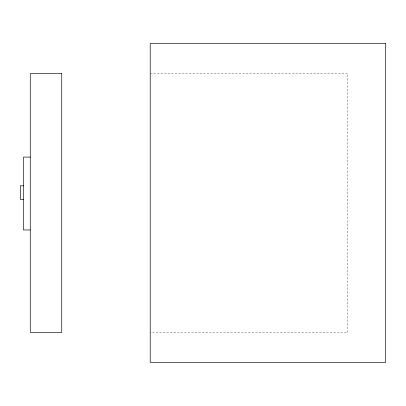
<?xml version="1.0" encoding="UTF-8"?>
<svg xmlns="http://www.w3.org/2000/svg" width="406" height="406" viewBox="0 0 406 406"><rect width="100%" height="100%" fill="white"/><g stroke="black" fill="none" stroke-linecap="round" stroke-linejoin="round"><path stroke-width="0.3" stroke-dasharray="2.03 1.52" d="M150.205 73.643L347.846 73.643L347.846 332.357L150.205 332.357"/><path stroke-width="0.61" d="M30.262 157.086L23.487 157.086L23.487 229.963L30.262 229.963M23.487 185.841L20.3 185.841L20.3 199.382L23.487 199.382M385.7 43.609L150.205 43.609L150.205 362.391L385.7 362.391L385.7 43.609M61.742 73.643L30.262 73.643L30.262 332.357L61.742 332.357L61.742 73.643"/></g></svg>
